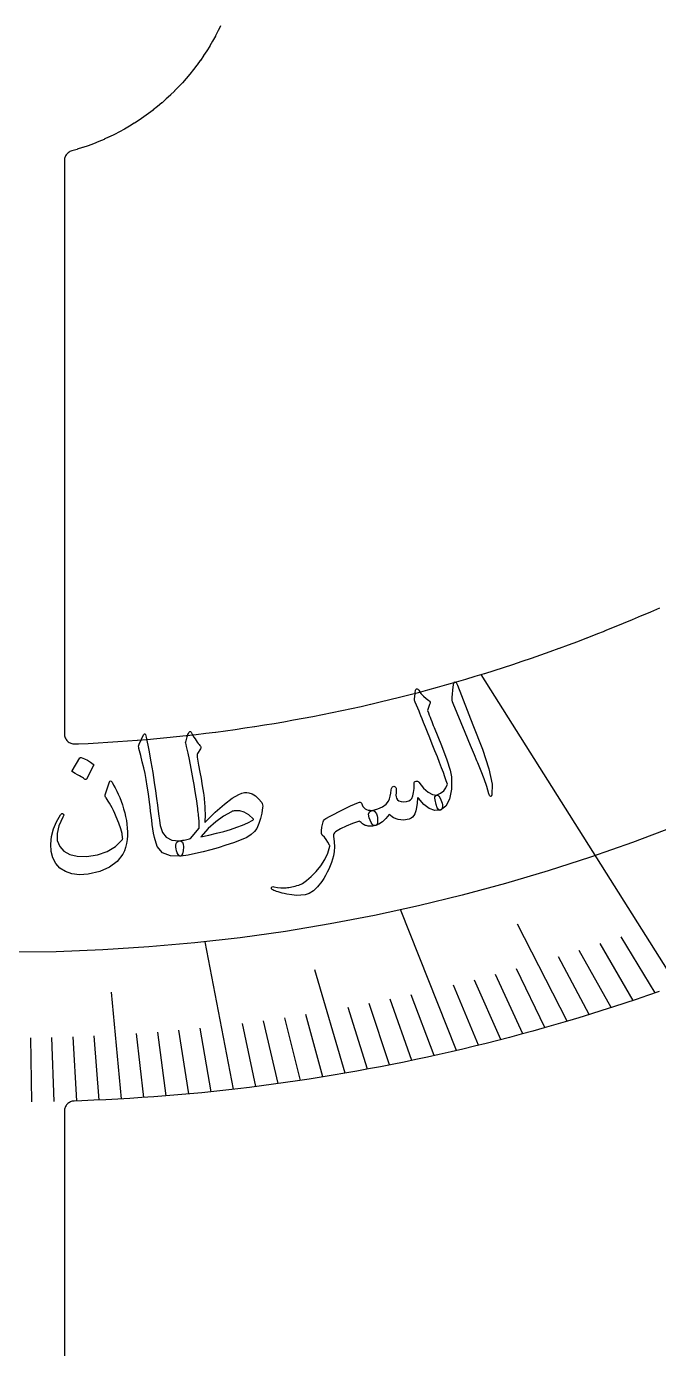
# Model space of a CAD drawing. Header units: millimetres. Extents: x -68 to 68, y -68 to 68.
# Drawn here: x 0.42 to 16.06, y -35.22 to -2.49 of the extents above; entities that cross this region are included whole.
import ezdxf

# ---------------------------------------------------------------- set-up
doc = ezdxf.new("R2010")
doc.units = ezdxf.units.MM
for name, color, linetype in [('CUT_INNER', 6, 'Continuous'), ('ENGRAVE', 7, 'Continuous'), ('ENGRAVE_FINE', 8, 'Continuous'), ('TEXT', 5, 'Continuous')]:
    doc.layers.add(name, color=color, linetype=linetype)

msp = doc.modelspace()

# ---------------------------------------------------------------- linework, layer by layer
at = {"layer": 'CUT_INNER'}
for points in [[(5.2205, -2.4708), (5.1597, -2.5955), (5.1583, -2.5982), (5.0945, -2.7213), (5.093, -2.724), (5.0261, -2.8455), (5.0246, -2.8482), (4.9548, -2.968), (4.9532, -2.9706), (4.8805, -3.0887), (4.8788, -3.0913), (4.8032, -3.2075), (4.8015, -3.2101), (4.723, -3.3245), (4.7213, -3.327), (4.64, -3.4394), (4.6382, -3.4418), (4.5542, -3.5522), (4.5523, -3.5546), (4.4657, -3.6629), (4.4637, -3.6653), (4.3744, -3.7714), (4.3724, -3.7737), (4.2806, -3.8776), (4.2785, -3.8799), (4.1841, -3.9815), (4.182, -3.9837), (4.0851, -4.083), (4.083, -4.0851), (3.9837, -4.182), (3.9815, -4.1841), (3.8799, -4.2785), (3.8776, -4.2806), (3.7737, -4.3724), (3.7714, -4.3744), (3.6653, -4.4637), (3.6629, -4.4657), (3.5546, -4.5523), (3.5522, -4.5542), (3.4418, -4.6382), (3.4394, -4.64), (3.327, -4.7213), (3.3245, -4.723), (3.2101, -4.8015), (3.2075, -4.8032), (3.0913, -4.8788), (3.0887, -4.8805), (2.9706, -4.9532), (2.968, -4.9548), (2.8482, -5.0246), (2.8455, -5.0261), (2.724, -5.093), (2.7213, -5.0945), (2.5982, -5.1583), (2.5955, -5.1597), (2.4708, -5.2205), (2.4681, -5.2219), (2.342, -5.2796), (2.3392, -5.2809), (2.2117, -5.3355), (2.2089, -5.3367), (2.0801, -5.3882), (2.0772, -5.3893), (1.9472, -5.4376), (1.9443, -5.4386), (1.8132, -5.4837), (1.8103, -5.4847), (1.6781, -5.5266), (1.6751, -5.5275), (1.5405, -5.5665), (1.5405, -5.5666), (1.5186, -5.5739), (1.4958, -5.5841), (1.4741, -5.5965), (1.4537, -5.611), (1.4349, -5.6275), (1.4179, -5.6458), (1.4027, -5.6657), (1.3896, -5.687), (1.3788, -5.7095), (1.3702, -5.733), (1.364, -5.7572), (1.3603, -5.782), (1.359, -5.8069), (1.359, -19.9992), (1.3603, -20.0243), (1.364, -20.0492), (1.3703, -20.0736), (1.379, -20.0972), (1.39, -20.1198), (1.4032, -20.1412), (1.4185, -20.1612), (1.4358, -20.1795), (1.4548, -20.196), (1.4753, -20.2105), (1.4972, -20.2228), (1.5203, -20.2329), (1.5442, -20.2407), (1.5688, -20.246), (1.5938, -20.2488), (1.619, -20.249), (1.7039, -20.2456), (1.7054, -20.2456), (1.9472, -20.2344), (1.9487, -20.2344), (2.1904, -20.2217), (2.192, -20.2216), (2.4336, -20.2075), (2.4352, -20.2075), (2.6767, -20.1919), (2.6782, -20.1918), (2.9197, -20.1747), (2.9212, -20.1746), (3.1626, -20.156), (3.1641, -20.1559), (3.4053, -20.1359), (3.4069, -20.1358), (3.648, -20.1142), (3.6495, -20.1141), (3.8905, -20.0911), (3.892, -20.091), (4.1328, -20.0665), (4.1343, -20.0663), (4.375, -20.0404), (4.3765, -20.0402), (4.617, -20.0128), (4.6185, -20.0126), (4.8589, -19.9837), (4.8604, -19.9836), (5.1005, -19.9532), (5.1021, -19.953), (5.342, -19.9212), (5.3435, -19.9209), (5.5833, -19.8876), (5.5848, -19.8874), (5.8243, -19.8526), (5.8259, -19.8524), (6.0652, -19.8162), (6.0667, -19.8159), (6.3058, -19.7782), (6.3073, -19.778), (6.5462, -19.7388), (6.5477, -19.7385), (6.7863, -19.6979), (6.7878, -19.6976), (7.0262, -19.6555), (7.0277, -19.6552), (7.2658, -19.6116), (7.2673, -19.6114), (7.5052, -19.5663), (7.5067, -19.566), (7.7442, -19.5195), (7.7457, -19.5192), (7.983, -19.4713), (7.9845, -19.471), (8.2214, -19.4216), (8.2229, -19.4213), (8.4596, -19.3704), (8.4611, -19.3701), (8.6974, -19.3178), (8.6989, -19.3174), (8.9349, -19.2637), (8.9364, -19.2633), (9.1721, -19.2081), (9.1736, -19.2078), (9.4089, -19.1511), (9.4104, -19.1508), (9.6454, -19.0927), (9.6469, -19.0923), (9.8815, -19.0327), (9.883, -19.0324), (10.1173, -18.9714), (10.1187, -18.971), (10.3526, -18.9086), (10.3541, -18.9082), (10.5876, -18.8443), (10.5891, -18.8439), (10.8222, -18.7787), (10.8236, -18.7782), (11.0563, -18.7115), (11.0578, -18.7111), (11.2901, -18.643), (11.2915, -18.6425), (11.5234, -18.573), (11.5248, -18.5725), (11.7563, -18.5016), (11.7577, -18.5011), (11.9887, -18.4287), (11.9902, -18.4283), (12.2207, -18.3544), (12.2222, -18.354), (12.4522, -18.2788), (12.4537, -18.2783), (12.6833, -18.2016), (12.6848, -18.2011), (12.9139, -18.1231), (12.9153, -18.1226), (13.144, -18.0432), (13.1454, -18.0427), (13.3736, -17.9618), (13.375, -17.9613), (13.6027, -17.879), (13.6041, -17.8785), (13.8313, -17.7949), (13.8327, -17.7943), (14.0593, -17.7093), (14.0608, -17.7088), (14.2869, -17.6223), (14.2883, -17.6218), (14.5139, -17.534), (14.5153, -17.5334), (14.7403, -17.4442), (14.7418, -17.4437), (14.9662, -17.3531), (14.9677, -17.3525), (15.1916, -17.2606), (15.193, -17.26), (15.4163, -17.1667), (15.4178, -17.1661), (15.6405, -17.0714), (15.6419, -17.0708), (15.8641, -16.9747), (15.8655, -16.9741), (16.0871, -16.8767)], [(16.0703, -26.3779), (15.789, -26.4756), (15.5071, -26.5716), (15.2246, -26.6659), (14.9415, -26.7585), (14.6579, -26.8493), (14.3738, -26.9384), (14.0891, -27.0257), (13.8038, -27.1113), (13.5181, -27.1951), (13.2318, -27.2771), (12.9451, -27.3575), (12.6578, -27.436), (12.3701, -27.5128), (12.0819, -27.5878), (11.7933, -27.6611), (11.5042, -27.7325), (11.2147, -27.8022), (10.9247, -27.8702), (10.6344, -27.9363), (10.3436, -28.0007), (10.0525, -28.0632), (9.7609, -28.124), (9.469, -28.183), (9.1768, -28.2402), (8.8842, -28.2956), (8.5913, -28.3492), (8.298, -28.4011), (8.0045, -28.4511), (7.7106, -28.4993), (7.4164, -28.5457), (7.122, -28.5903), (6.8273, -28.6331), (6.5323, -28.6741), (6.2371, -28.7133), (5.9417, -28.7506), (5.646, -28.7862), (5.3502, -28.8199), (5.0541, -28.8518), (4.7578, -28.8819), (4.4614, -28.9102), (4.1647, -28.9367), (3.868, -28.9613), (3.5711, -28.9842), (3.274, -29.0052), (2.9768, -29.0243), (2.6795, -29.0417), (2.3822, -29.0572), (2.0847, -29.0709), (1.7871, -29.0828), (1.6006, -29.0891), (1.5766, -29.0911), (1.553, -29.0953), (1.5299, -29.1018), (1.5075, -29.1105), (1.4861, -29.1213), (1.4658, -29.1341), (1.4468, -29.1488), (1.4293, -29.1652), (1.4134, -29.1832), (1.3994, -29.2027), (1.3873, -29.2234), (1.3772, -29.2452), (1.3693, -29.2679), (1.3636, -29.2912), (1.3602, -29.315), (1.359, -29.339), (1.359, -42.8302)]]:
    msp.add_lwpolyline(points, dxfattribs=at)
at = {"layer": 'ENGRAVE'}
for points in [[(16.5169, -26.2187), (11.6718, -18.5277)], [(11.0562, -27.8396), (9.6704, -24.35)], [(5.5407, -28.7984), (4.8376, -25.1438)]]:
    msp.add_lwpolyline(points, dxfattribs=at)
msp.add_circle((0, 19.4171), 44.8228, dxfattribs=at)
at = {"layer": 'ENGRAVE_FINE'}
for points in [[(13.7955, -27.1137), (12.5723, -24.7096)], [(15.4308, -26.5973), (14.6157, -25.1924)], [(15.9743, -26.4115), (15.1325, -25.0197)], [(14.3414, -26.9484), (13.5804, -25.5184)], [(14.8865, -26.7763), (14.0983, -25.3586)], [(8.3033, -28.4001), (7.5546, -25.8395)], [(13.249, -27.2723), (12.5429, -25.8189)], [(12.1538, -27.5693), (11.5036, -26.0944)], [(12.7017, -27.4241), (12.0235, -25.9598)], [(2.7719, -29.0365), (2.5198, -26.3964)], [(10.5066, -27.9648), (9.9415, -26.4609)], [(11.6053, -27.7077), (10.9833, -26.2227)], [(8.8548, -28.3011), (8.3764, -26.7723)], [(9.4058, -28.1955), (8.8984, -26.6746)], [(9.9564, -28.0835), (9.4202, -26.5708)], [(6.6467, -28.6584), (6.2859, -27.1029)], [(7.1992, -28.5788), (6.8089, -27.0293)], [(7.7514, -28.4927), (7.3316, -26.9496)], [(2.2176, -29.065), (2.0966, -27.4788)], [(3.326, -29.0016), (3.1446, -27.4202)], [(3.8799, -28.9604), (3.6685, -27.3821)], [(4.4337, -28.9128), (4.1923, -27.3381)], [(4.9873, -28.8588), (4.7159, -27.2882)], [(6.0938, -28.7316), (5.7627, -27.1706)], [(0.5545, -29.1125), (0.5242, -27.5228)], [(1.1089, -29.103), (1.0484, -27.514)], [(1.6633, -29.0872), (1.5725, -27.4993)]]:
    msp.add_lwpolyline(points, dxfattribs=at)
at = {"layer": 'TEXT'}
for points in [[(10.0194, -19.1399), (10.0284, -19.0655), (10.035, -19.0066), (10.0394, -18.9632), (10.0415, -18.9353), (10.0441, -18.9172), (10.0498, -18.9033), (10.0588, -18.8935), (10.0709, -18.8878), (10.086, -18.8866), (10.1, -18.8912), (10.1129, -18.9016), (10.1248, -18.9178), (10.1808, -18.9978), (10.241, -19.0672), (10.3054, -19.1261), (10.374, -19.1743), (10.3939, -19.1903), (10.4041, -19.2116), (10.4047, -19.2383), (10.3956, -19.2703), (10.3427, -19.4216), (10.364, -19.4774), (10.3849, -19.532), (10.4056, -19.5857), (10.4261, -19.6383), (10.4462, -19.6899), (10.4662, -19.7404), (10.4858, -19.7899), (10.5052, -19.8383), (10.6853, -20.2868), (10.8173, -20.6397), (10.9003, -20.8973), (10.934, -21.0597), (10.9338, -21.371), (10.8882, -21.6129), (10.7972, -21.7853), (10.6614, -21.8877), (10.6572, -21.8888), (10.653, -21.8899), (10.6488, -21.8909), (10.6445, -21.892), (10.6135, -21.8752), (10.5838, -21.826), (10.5553, -21.7445), (10.5281, -21.6307), (10.5212, -21.5878), (10.5252, -21.5542), (10.5398, -21.53), (10.5653, -21.5152), (10.6658, -21.4668), (10.744, -21.4057), (10.7997, -21.3321), (10.8331, -21.2461), (10.8065, -21.1606), (10.774, -21.0639), (10.7355, -20.9561), (10.6911, -20.8372), (10.6412, -20.7075), (10.5862, -20.5676), (10.5262, -20.4174), (10.4611, -20.2569), (10.3987, -20.0988), (10.3422, -19.9567), (10.2917, -19.8308), (10.2472, -19.7209), (10.209, -19.6271), (10.1778, -19.5491), (10.1533, -19.487), (10.1357, -19.4408), (10.0348, -19.2154), (10.0275, -19.1924), (10.0225, -19.1722), (10.0198, -19.1547), (10.0194, -19.1399)], [(10.9806, -18.8328), (10.996, -18.746), (11.0182, -18.7107), (11.0474, -18.7267), (11.0836, -18.7941), (11.4674, -19.773), (11.7035, -20.3736), (11.861, -20.8625), (11.9381, -21.2402), (11.9339, -21.507), (11.9259, -21.531), (11.9168, -21.5454), (11.9065, -21.55), (11.8951, -21.545), (11.8843, -21.5351), (11.8745, -21.5209), (11.8658, -21.5026), (11.8581, -21.4801), (11.8066, -21.3022), (11.7436, -21.1161), (11.6694, -20.9215), (11.584, -20.7184), (11.5628, -20.665), (11.5039, -20.5213), (11.4077, -20.2871), (11.2744, -19.9624), (10.9746, -19.2434), (10.9614, -19.2044), (10.953, -19.1673), (10.9495, -19.1322), (10.9507, -19.0991)], [(4.438, -19.966), (4.4463, -19.954), (4.454, -19.9459), (4.4612, -19.9416), (4.4678, -19.9411), (4.476, -19.9439), (4.484, -19.95), (4.492, -19.9593), (4.4998, -19.9719), (4.5319, -20.0263), (4.5623, -20.0766), (4.591, -20.1227), (4.618, -20.1648), (4.6435, -20.2021), (4.6677, -20.2342), (4.6905, -20.2611), (4.7119, -20.2828), (4.728, -20.3008), (4.735, -20.321), (4.733, -20.3433), (4.722, -20.3677), (4.6531, -20.4834), (4.6448, -20.5029), (4.6404, -20.5247), (4.6398, -20.5487), (4.6431, -20.5749), (4.6797, -20.7737), (4.7116, -20.9489), (4.7387, -21.1003), (4.761, -21.2282), (4.7788, -21.3326), (4.7923, -21.4139), (4.8015, -21.472), (4.8064, -21.5069), (4.8176, -21.6105), (4.8264, -21.709), (4.8327, -21.8024), (4.8365, -21.8907), (4.8381, -21.9739), (4.8377, -22.0519), (4.8353, -22.1248), (4.8309, -22.1926), (5.0923, -21.9375), (5.3186, -21.7366), (5.5114, -21.5905), (5.6718, -21.4995), (5.7447, -21.471), (5.8112, -21.4541), (5.8714, -21.4487), (5.9252, -21.455), (6.0042, -21.4829), (6.0829, -21.5333), (6.1615, -21.6064), (6.24, -21.7021), (6.2535, -21.7257), (6.2618, -21.7539), (6.2649, -21.7867), (6.2628, -21.824), (6.2405, -21.9603), (6.2091, -22.0914), (6.1685, -22.2174), (6.1186, -22.3382), (6.0645, -22.419), (5.982, -22.494), (5.8711, -22.5631), (5.7317, -22.626), (5.5426, -22.6946), (5.3538, -22.7582), (5.1654, -22.8168), (4.9775, -22.8704), (4.7903, -22.9188), (4.6042, -22.9616), (4.4192, -22.9989), (4.2355, -23.0306), (4.214, -23.0269), (4.1931, -23.0112), (4.1726, -22.9837), (4.1526, -22.9443), (4.1337, -22.8955), (4.1214, -22.8476), (4.1157, -22.8006), (4.1166, -22.7546), (4.1249, -22.7138), (4.1411, -22.6824), (4.1652, -22.6604), (4.1973, -22.6479), (4.2409, -22.6411), (4.2821, -22.6339), (4.3208, -22.6265), (4.357, -22.6187), (4.3908, -22.6112), (4.4222, -22.6044), (4.4512, -22.5984), (4.4779, -22.5931), (4.6923, -22.3375), (4.6933, -22.3273), (4.694, -22.3142), (4.6943, -22.2981), (4.6944, -22.2792), (4.694, -22.2573), (4.6934, -22.2325), (4.6924, -22.2048), (4.6911, -22.1741), (4.6893, -22.1409), (4.6866, -22.1053), (4.6831, -22.0674), (4.6788, -22.0271), (4.6741, -21.9848), (4.6691, -21.9406), (4.6639, -21.8945), (4.6585, -21.8466), (4.6518, -21.7925), (4.6429, -21.7279), (4.6318, -21.6528), (4.6184, -21.5672), (4.6029, -21.4717), (4.5853, -21.3667), (4.5656, -21.2522), (4.5438, -21.1283), (4.4951, -20.8534), (4.4545, -20.6362), (4.4221, -20.4766), (4.3977, -20.3748), (4.3799, -20.3095), (4.3676, -20.2598), (4.3605, -20.2257), (4.3587, -20.2071), (4.3671, -20.1707), (4.3759, -20.1363), (4.3853, -20.1041), (4.3951, -20.074), (4.4053, -20.0455), (4.4158, -20.0179), (4.4267, -19.9914), (4.438, -19.966)], [(3.3182, -20.0246), (3.325, -20.0112), (3.3315, -20.0021), (3.338, -19.9972), (3.3443, -19.9967), (3.3543, -20.0015), (3.3643, -20.0175), (3.3742, -20.0448), (3.3841, -20.0834), (3.4449, -20.3986), (3.498, -20.6902), (3.5432, -20.9585), (3.5804, -21.2033), (3.6089, -21.4129), (3.6349, -21.6007), (3.6582, -21.7668), (3.6789, -21.9111), (3.6966, -22.0337), (3.7111, -22.1346), (3.7223, -22.2138), (3.7303, -22.2713), (3.7837, -22.4409), (3.8793, -22.5603), (4.0172, -22.6295), (4.1973, -22.6479), (4.2477, -22.6557), (4.2821, -22.6823), (4.3006, -22.7277), (4.3031, -22.7918), (4.2931, -22.8944), (4.2784, -22.9683), (4.2592, -23.0138), (4.2355, -23.0306), (3.9815, -23.0225), (3.7881, -22.942), (3.6556, -22.7901), (3.584, -22.5673), (3.5665, -22.4592), (3.5499, -22.3509), (3.5341, -22.2422), (3.5191, -22.1331), (3.5047, -22.0237), (3.4905, -21.9141), (3.4766, -21.8041), (3.4629, -21.6939), (3.4373, -21.4836), (3.4104, -21.2946), (3.3823, -21.1268), (3.353, -20.9803), (3.3211, -20.84), (3.2856, -20.6905), (3.2465, -20.532), (3.2037, -20.3643), (3.1974, -20.334), (3.1959, -20.3059), (3.1992, -20.2802), (3.2073, -20.2568)], [(1.7417, -20.5962), (1.7466, -20.5907), (1.7536, -20.5872), (1.7627, -20.5857), (1.774, -20.5863), (1.855, -20.6163), (1.9318, -20.6538), (2.0045, -20.6989), (2.0732, -20.7516), (2.0801, -20.7598), (2.0833, -20.7682), (2.083, -20.7768), (2.0791, -20.7856), (1.9014, -21.1196), (1.8945, -21.1276), (1.8853, -21.1299), (1.8737, -21.1265), (1.8598, -21.1172), (1.8477, -21.1092), (1.8288, -21.0972), (1.803, -21.0813), (1.7702, -21.0613), (1.7301, -21.0374), (1.6822, -21.0095), (1.6264, -20.9775), (1.5628, -20.9415), (1.5543, -20.9355), (1.5499, -20.9292), (1.5497, -20.9228), (1.5535, -20.9162)], [(2.5371, -21.1961), (2.5764, -21.2659), (2.615, -21.3389), (2.6529, -21.4152), (2.69, -21.4947), (2.726, -21.578), (2.7602, -21.6656), (2.7928, -21.7577), (2.8237, -21.8541), (2.8512, -21.9504), (2.874, -22.0461), (2.8921, -22.1414), (2.9054, -22.2362), (2.9139, -22.3308), (2.9175, -22.4255), (2.9163, -22.5203), (2.9102, -22.6151), (2.8961, -22.7151), (2.8738, -22.8082), (2.8433, -22.8944), (2.8046, -22.9735), (2.6664, -23.1567), (2.4771, -23.3011), (2.2368, -23.4061), (1.9458, -23.4709), (1.7336, -23.4851), (1.5465, -23.4647), (1.3847, -23.4101), (1.2486, -23.3215), (1.1453, -23.2052), (1.073, -23.0676), (1.0314, -22.9088), (1.0203, -22.729), (1.0401, -22.5377), (1.087, -22.3532), (1.1607, -22.1754), (1.2609, -22.0041), (1.277, -21.9843), (1.2928, -21.9732), (1.3083, -21.9705), (1.3235, -21.9765), (1.338, -21.9894), (1.3425, -22.0079), (1.3372, -22.0322), (1.322, -22.062), (1.2234, -22.277), (1.1766, -22.4694), (1.1825, -22.6395), (1.2416, -22.7872), (1.3459, -22.9037), (1.4912, -22.9844), (1.6775, -23.0288), (1.9044, -23.0363), (2.1763, -22.9968), (2.4156, -22.9129), (2.6215, -22.7853), (2.7938, -22.6144), (2.7972, -22.6086), (2.7993, -22.6001), (2.8002, -22.5891), (2.7998, -22.5754), (2.7865, -22.469), (2.7556, -22.346), (2.7072, -22.2065), (2.6415, -22.0503), (2.6052, -21.9719), (2.5705, -21.899), (2.5372, -21.8316), (2.5054, -21.7698), (2.4749, -21.7137), (2.4453, -21.6636), (2.4167, -21.6197), (2.389, -21.5819), (2.3758, -21.562), (2.3679, -21.5435), (2.3653, -21.5262), (2.368, -21.5103), (2.4742, -21.1871), (2.4847, -21.168), (2.4987, -21.1632), (2.5162, -21.1725), (2.5371, -21.1961)], [(8.9696, -21.8942), (9.1138, -21.8539), (9.2298, -21.8018), (9.3177, -21.7382), (9.3773, -21.6633), (9.3999, -21.6102), (9.4186, -21.5453), (9.4334, -21.4687), (9.4443, -21.3804), (9.4496, -21.3536), (9.4573, -21.3324), (9.4674, -21.3166), (9.4798, -21.3063), (9.4966, -21.2986), (9.5125, -21.2965), (9.5276, -21.3001), (9.5419, -21.3094), (9.5559, -21.3247), (9.5652, -21.3434), (9.5698, -21.3654), (9.5697, -21.3906), (9.5628, -21.4573), (9.5608, -21.5124), (9.5638, -21.5558), (9.5717, -21.5877), (9.5965, -21.6299), (9.635, -21.6596), (9.6871, -21.6767), (9.753, -21.6812), (9.8233, -21.6738), (9.8803, -21.6573), (9.9241, -21.6319), (9.9546, -21.5976), (9.9809, -21.5371), (9.9992, -21.4537), (10.0096, -21.3474), (10.0121, -21.2183), (10.0134, -21.2026), (10.0215, -21.1896), (10.0363, -21.1794), (10.0578, -21.1718), (10.079, -21.1688), (10.0971, -21.1709), (10.1121, -21.1781), (10.124, -21.1906), (10.2425, -21.3419), (10.3563, -21.4462), (10.4654, -21.5036), (10.5694, -21.5141), (10.5937, -21.5183), (10.6193, -21.5388), (10.6464, -21.5753), (10.6749, -21.6281), (10.6923, -21.6713), (10.7041, -21.7144), (10.7102, -21.7572), (10.7106, -21.7999), (10.7067, -21.8337), (10.698, -21.8595), (10.6843, -21.8771), (10.6656, -21.8866), (10.5236, -21.8957), (10.3845, -21.8491), (10.2487, -21.7468), (10.1166, -21.5888), (10.1099, -21.5805), (10.1042, -21.5786), (10.0994, -21.5831), (10.0957, -21.5939), (10.0865, -21.7181), (10.0728, -21.8229), (10.0549, -21.9084), (10.0327, -21.9745), (10.0063, -22.0218), (9.9739, -22.0602), (9.9353, -22.0895), (9.8905, -22.1098), (9.749, -22.1336), (9.6183, -22.1221), (9.4987, -22.0754), (9.3904, -21.9935), (9.3118, -22.0961), (9.229, -22.1764), (9.1421, -22.2344), (9.0512, -22.2701), (9.0258, -22.2696), (9.0005, -22.2571), (8.9754, -22.2324), (8.9506, -22.1957), (8.8955, -22.0775), (8.8804, -21.9878), (8.9052, -21.9267), (8.9696, -21.8942)], [(5.577, -21.9008), (5.5557, -21.9044), (5.5341, -21.9098), (5.5123, -21.9167), (5.49, -21.9253), (5.2931, -22.0342), (5.1023, -22.1742), (4.9173, -22.3452), (4.7376, -22.5474), (4.9359, -22.5057), (5.1234, -22.4612), (5.3, -22.4139), (5.4658, -22.364), (5.6207, -22.3113), (5.7647, -22.2558), (5.8977, -22.1975), (6.0197, -22.1366), (6.0309, -22.1299), (6.0361, -22.1224), (6.0351, -22.1141), (6.0282, -22.1052), (5.9211, -22.0067), (5.8103, -21.9398), (5.6956, -21.9045), (5.577, -21.9008)], [(9.0598, -22.2683), (8.9924, -22.2799), (8.9306, -22.2841), (8.8746, -22.2811), (8.8243, -22.2707), (8.8013, -22.2636), (8.7791, -22.254), (8.7579, -22.2421), (8.7375, -22.2278), (8.7177, -22.2118), (8.6979, -22.1947), (8.6781, -22.1764), (8.6584, -22.157), (8.4865, -22.2197), (8.3303, -22.2851), (8.1899, -22.3531), (8.0653, -22.4242), (8.0402, -22.4451), (8.0242, -22.4701), (8.0174, -22.4995), (8.0196, -22.533), (8.0346, -22.6697), (8.0386, -22.7959), (8.0316, -22.9118), (8.0134, -23.0172), (7.9915, -23.1009), (7.9655, -23.1838), (7.9356, -23.2657), (7.9017, -23.3467), (7.8637, -23.4265), (7.8216, -23.5048), (7.7754, -23.5817), (7.725, -23.657), (7.6235, -23.7871), (7.5209, -23.8851), (7.4175, -23.9509), (7.3135, -23.9845), (7.2104, -23.9961), (7.1005, -23.9971), (6.9838, -23.9876), (6.8605, -23.9675), (6.7996, -23.9537), (6.7438, -23.9399), (6.6932, -23.9259), (6.6478, -23.912), (6.6072, -23.8983), (6.5713, -23.8853), (6.54, -23.8729), (6.5134, -23.8611), (6.4967, -23.8501), (6.486, -23.8371), (6.4813, -23.8221), (6.4824, -23.8052), (6.4892, -23.7904), (6.5014, -23.7818), (6.5191, -23.7794), (6.5423, -23.7832), (6.6331, -23.7999), (6.7145, -23.8098), (6.7865, -23.8129), (6.849, -23.8092), (6.8811, -23.8058), (6.915, -23.8009), (6.9506, -23.7946), (6.988, -23.787), (7.0271, -23.7779), (7.068, -23.7675), (7.1106, -23.7556), (7.155, -23.7423), (7.2465, -23.701), (7.349, -23.6316), (7.4622, -23.5341), (7.5857, -23.4083), (7.7032, -23.2641), (7.7988, -23.1115), (7.8724, -22.9506), (7.9244, -22.7817), (7.9264, -22.7748), (7.9263, -22.7683), (7.924, -22.7622), (7.9196, -22.7565), (7.8801, -22.6791), (7.8368, -22.6111), (7.7898, -22.5524), (7.7392, -22.5031), (7.7212, -22.4684), (7.7184, -22.4026), (7.7308, -22.3058), (7.7582, -22.1779), (7.7685, -22.152), (7.7833, -22.1297), (7.8025, -22.1109), (7.8262, -22.0955), (7.931, -22.0395), (8.0343, -21.985), (8.1361, -21.9322), (8.2364, -21.881), (8.3358, -21.8316), (8.435, -21.7842), (8.5338, -21.7387), (8.6324, -21.6953), (8.6565, -21.6875), (8.6769, -21.6881), (8.6936, -21.6971), (8.7066, -21.7145), (8.7243, -21.7567), (8.7453, -21.7937), (8.7697, -21.8257), (8.7975, -21.8526), (8.8305, -21.8717), (8.8716, -21.8848), (8.9208, -21.8917), (8.9781, -21.8924), (9.0074, -21.8977), (9.0336, -21.9142), (9.0568, -21.9416), (9.0768, -21.9802), (9.0927, -22.0248), (9.1033, -22.0706), (9.1086, -22.1176), (9.1086, -22.1657), (9.1032, -22.2071), (9.0933, -22.238), (9.0788, -22.2584), (9.0598, -22.2683)]]:
    msp.add_lwpolyline(points, close=True, dxfattribs=at)

doc.saveas('drawing.dxf')
